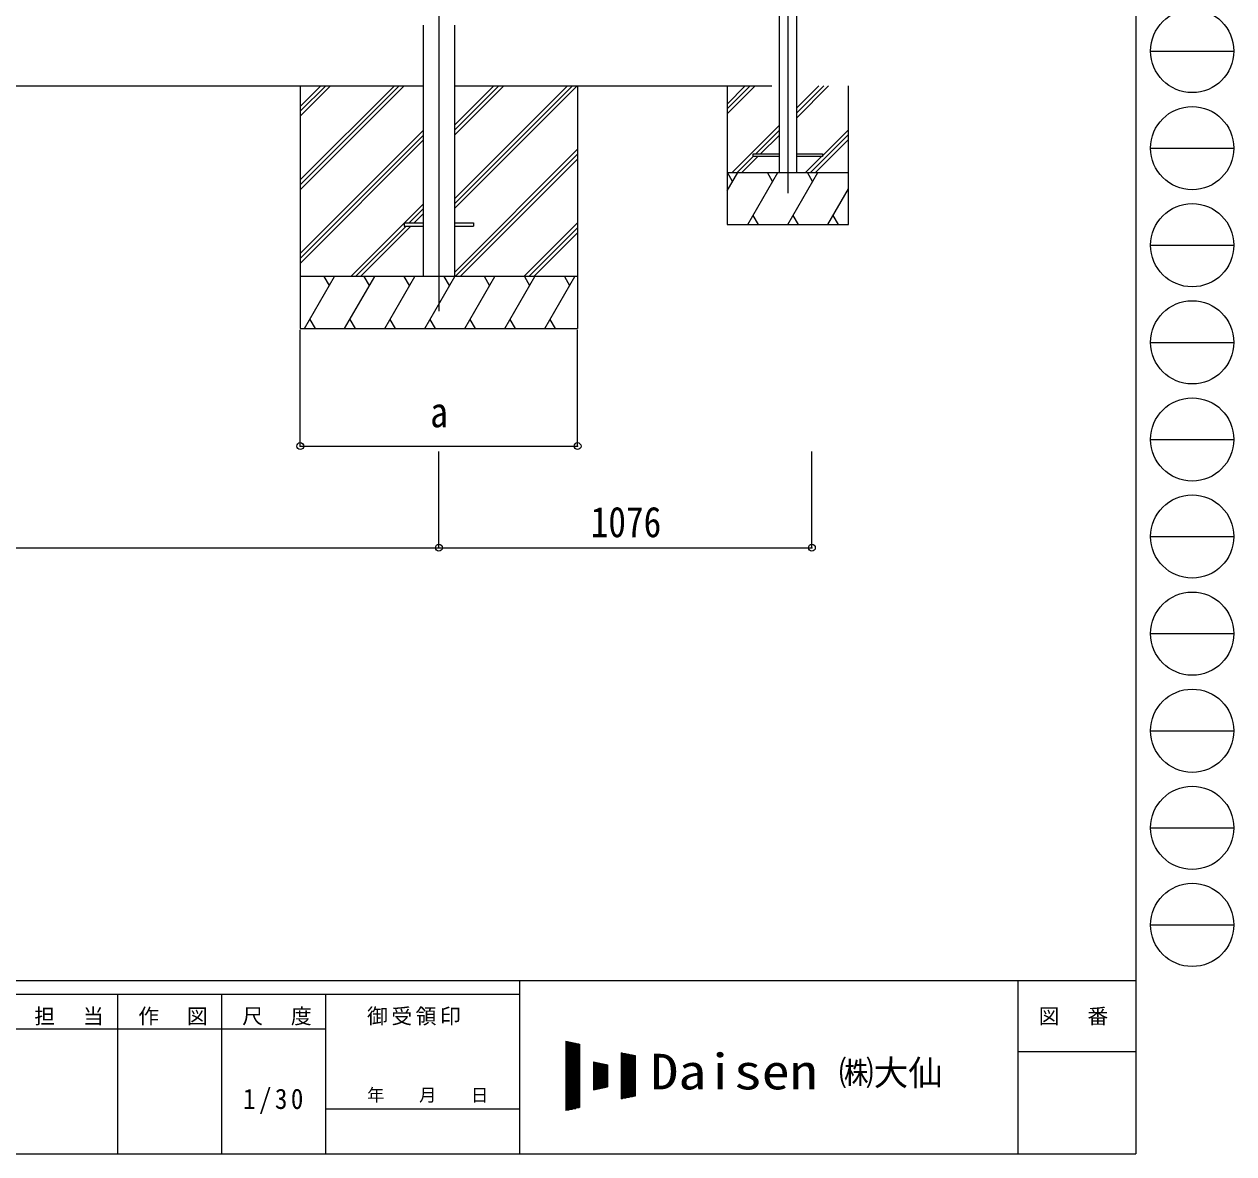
# Model space of a CAD drawing. Units: millimetres at full size; details may follow other scales. Extents: x -5590 to 5652, y -3902 to 3858.
# Drawn here: x 2163 to 5652, y -3902 to -644 of the extents above; entities that cross this region are included whole.
import ezdxf
from ezdxf.enums import TextEntityAlignment as Align

# ---------------------------------------------------------------- set-up
doc = ezdxf.new("R2010")
doc.units = ezdxf.units.MM
doc.header["$LTSCALE"] = 20
doc.header["$PDMODE"] = 32
doc.header["$PDSIZE"] = 20
for name, color, linetype, lineweight in [('0-0_0', 7, 'Continuous', 9), ('0-1_本体', 7, 'Continuous', 9), ('0-8_PARTS2', 2, 'Continuous', 9), ('0-A_寸法', 6, 'Continuous', 9), ('1-0_FRAME', 7, 'Continuous', 9), ('1-1_GLASS', 4, 'Continuous', 9), ('1-8', 2, 'Continuous', 9), ('F-0_240', 7, 'Continuous', 9)]:
    doc.layers.add(name, color=color, linetype=linetype, lineweight=lineweight)
doc.styles.add('ＭＳ ゴシック', font='')
doc.styles.get('ＭＳ ゴシック').set_extended_font_data('MS Gothic')

msp = doc.modelspace()

# ---------------------------------------------------------------- linework, layer by layer
at = {"layer": '0-0_0'}
for p, q in [((504.39, -822.04), (3313.99, -822.04)), ((2959.19, -822.04), (2959.19, -1522.04)), ((2959.19, -1093.54), (3230.69, -822.04)), ((2959.19, -1107.68), (3244.83, -822.04)), ((2959.19, -1121.82), (3258.97, -822.04)), ((2959.19, -881.41), (3018.56, -822.04)), ((2959.19, -895.55), (3032.7, -822.04)), ((2959.19, -909.69), (3046.84, -822.04)), ((3404.39, -822.04), (4320.19, -822.04)), ((3404.39, -1176.1), (3758.45, -822.04)), ((3404.39, -1147.81), (3730.17, -822.04)), ((3404.39, -1161.96), (3744.31, -822.04)), ((3404.39, -963.97), (3546.32, -822.04)), ((3404.39, -949.83), (3532.18, -822.04)), ((3404.39, -935.68), (3518.03, -822.04)), ((3759.19, -822.04), (3759.19, -1522.04)), ((2959.19, -1305.67), (3313.99, -950.87)), ((2959.19, -1319.81), (3313.99, -965.01)), ((2959.19, -1333.95), (3313.99, -979.16)), ((3404.39, -1359.95), (3759.19, -1005.15)), ((3406.44, -1372.04), (3759.19, -1019.29)), ((3420.58, -1372.04), (3759.19, -1033.43)), ((3104.95, -1372.04), (3313.99, -1163)), ((3273.59, -1217.54), (3313.99, -1177.15)), ((3287.74, -1217.54), (3313.99, -1191.29)), ((3604.43, -1372.04), (3759.19, -1217.28)), ((3119.09, -1372.04), (3264.59, -1226.54)), ((3133.24, -1372.04), (3278.74, -1226.54)), ((3618.57, -1372.04), (3759.19, -1231.42)), ((3632.71, -1372.04), (3759.19, -1245.56)), ((3759.19, -1372.04), (2959.19, -1372.04)), ((2971.89, -1522.04), (3058.49, -1372.04)), ((3043.49, -1398.02), (3028.49, -1372.04)), ((3087.36, -1522.04), (3173.96, -1372.04)), ((3158.96, -1398.02), (3143.96, -1372.04)), ((3202.83, -1522.04), (3289.43, -1372.04)), ((3274.43, -1398.02), (3259.43, -1372.04)), ((3318.3, -1522.04), (3404.9, -1372.04)), ((3389.9, -1398.02), (3374.9, -1372.04)), ((3433.77, -1522.04), (3520.37, -1372.04)), ((3505.37, -1398.02), (3490.37, -1372.04)), ((3549.24, -1522.04), (3635.84, -1372.04)), ((3605.84, -1372.04), (3620.84, -1398.02)), ((3664.71, -1522.04), (3751.31, -1372.04)), ((3721.31, -1372.04), (3736.31, -1398.02)), ((2986.89, -1496.06), (3001.89, -1522.04)), ((3102.36, -1496.06), (3117.36, -1522.04)), ((3217.83, -1496.06), (3232.83, -1522.04)), ((3333.3, -1496.06), (3348.3, -1522.04)), ((3448.77, -1496.06), (3463.77, -1522.04)), ((3564.24, -1496.06), (3579.24, -1522.04)), ((3679.71, -1496.06), (3694.71, -1522.04)), ((2959.19, -1522.04), (3759.19, -1522.04))]:
    msp.add_line(p, q, dxfattribs=at)
at = {"layer": '0-1_本体', "color": 4}
for p, q in [((3313.99, -647.04), (3313.99, -1372.04)), ((3404.39, -647.04), (3404.39, -1372.04)), ((3259.19, -1217.54), (3259.19, -1226.54)), ((3259.19, -1217.54), (3313.99, -1217.54)), ((3404.39, -1217.54), (3459.19, -1217.54)), ((3459.19, -1217.54), (3459.19, -1226.54)), ((3259.19, -1226.54), (3313.99, -1226.54)), ((3404.39, -1226.54), (3459.19, -1226.54))]:
    msp.add_line(p, q, dxfattribs=at)
at = {"layer": '0-8_PARTS2'}
msp.add_line((3359.19, 1277.96), (3359.19, -1472.04), dxfattribs=at)
at = {"layer": '0-A_寸法'}
for p, q in [((2959.19, -1861.06), (2959.19, -1525.97)), ((3759.19, -1861.06), (3759.19, -1525.97)), ((2959.19, -1861.06), (3759.19, -1861.06)), ((3359.19, -2154.04), (3359.19, -1876.88)), ((3359.19, -2154.04), (3359.19, -1876.88)), ((4435.19, -2154.04), (4435.19, -1876.88)), ((459.19, -2154.04), (3359.19, -2154.04)), ((3359.19, -2154.04), (4435.19, -2154.04))]:
    msp.add_line(p, q, dxfattribs=at)
for p in [(2959.19, -1861.06), (3759.19, -1861.06), (3359.19, -2154.04), (4435.19, -2154.04)]:
    msp.add_point(p, dxfattribs=at)
at = {"layer": '1-0_FRAME'}
for p, q in [((4190.69, -874.48), (4243.04, -822.14)), ((4190.69, -888.63), (4257.18, -822.14)), ((4190.69, -902.77), (4271.32, -822.14)), ((4190.69, -822.14), (4190.69, -1222.14)), ((4390.69, -914.9), (4483.45, -822.14)), ((4390.69, -900.76), (4469.31, -822.14)), ((4390.69, -886.62), (4455.17, -822.14)), ((4540.69, -1222.14), (4540.69, -822.14)), ((4205.17, -1072.14), (4340.69, -936.62)), ((4273.31, -1018.14), (4340.69, -950.76)), ((4287.45, -1018.14), (4340.69, -964.9)), ((4431.44, -1072.14), (4540.69, -962.89)), ((4445.58, -1072.14), (4540.69, -977.03)), ((4465.69, -1023.75), (4540.69, -948.75)), ((4219.31, -1072.14), (4265.69, -1025.76)), ((4233.45, -1072.14), (4279.45, -1026.14)), ((4417.3, -1072.14), (4463.3, -1026.14)), ((4190.69, -1125.25), (4221.35, -1072.14)), ((4190.69, -1072.14), (4540.69, -1072.14)), ((4206.35, -1098.12), (4191.35, -1072.14)), ((4250.22, -1222.14), (4336.82, -1072.14)), ((4321.82, -1098.12), (4306.82, -1072.14)), ((4365.69, -1222.14), (4452.29, -1072.14)), ((4437.29, -1098.12), (4422.29, -1072.14)), ((4481.16, -1222.14), (4540.69, -1119.03)), ((4265.22, -1196.16), (4280.22, -1222.14)), ((4380.69, -1196.16), (4395.69, -1222.14)), ((4496.16, -1196.16), (4511.16, -1222.14)), ((4190.69, -1222.14), (4540.69, -1222.14))]:
    msp.add_line(p, q, dxfattribs=at)
at = {"layer": '1-1_GLASS'}
for p, q in [((4340.69, 1058.07), (4340.69, -1072.14)), ((4390.69, 1058.07), (4390.69, -1072.14)), ((4340.69, -1026.14), (4265.69, -1026.14)), ((4390.69, -1018.14), (4465.69, -1018.14))]:
    msp.add_line(p, q, dxfattribs=at)
for points in [[(4265.69, -1026.14), (4265.69, -1018.14), (4340.69, -1018.14)], [(4465.69, -1018.14), (4465.69, -1026.14), (4390.69, -1026.14)]]:
    msp.add_lwpolyline(points, dxfattribs=at)
at = {"layer": '1-8'}
msp.add_line((4365.69, 1065.03), (4365.69, -1131.82), dxfattribs=at)
at = {"layer": 'F-0_240', "color": 5}
for p, q in [((5369.7, 3858.23), (5369.7, -3901.77)), ((-5590.3, -3401.77), (5369.7, -3401.77)), ((3591.86, -3401.77), (3591.86, -3901.77)), ((5029.7, -3401.77), (5029.7, -3901.77)), ((-5590.3, -3441.77), (3591.86, -3441.77)), ((2431.86, -3441.77), (2431.86, -3901.77)), ((2731.86, -3441.77), (2731.86, -3901.77)), ((3031.86, -3441.77), (3031.86, -3901.77)), ((1831.86, -3541.77), (3031.86, -3541.77)), ((5029.7, -3606.77), (5369.7, -3606.77)), ((3031.86, -3771.77), (3591.86, -3771.77)), ((-5590.3, -3901.77), (5369.7, -3901.77))]:
    msp.add_line(p, q, dxfattribs=at)
at = {"layer": 'F-0_240', "color": 4}
for p, q in [((5412.44, -721.77), (5652.44, -721.77)), ((5412.44, -1001.77), (5652.44, -1001.77)), ((5412.44, -1281.77), (5652.44, -1281.77)), ((5412.44, -1561.77), (5652.44, -1561.77)), ((5412.44, -1841.77), (5652.44, -1841.77)), ((5412.44, -2121.77), (5652.44, -2121.77)), ((5412.44, -2401.77), (5652.44, -2401.77)), ((5412.44, -2681.77), (5652.44, -2681.77)), ((5412.44, -2961.77), (5652.44, -2961.77)), ((5412.44, -3241.77), (5652.44, -3241.77))]:
    msp.add_line(p, q, dxfattribs=at)
at = {"layer": 'F-0_240'}
for p, q in [((3725.17, -3576.84), (3765.17, -3585.17)), ((3725.17, -3576.84), (3725.17, -3776.84)), ((3725.17, -3578.72), (3734.2, -3578.72)), ((3725.17, -3580.72), (3743.8, -3580.72)), ((3725.17, -3582.72), (3753.4, -3582.72)), ((3725.17, -3584.72), (3763, -3584.72)), ((3725.17, -3586.72), (3765.17, -3586.72)), ((3725.17, -3588.72), (3765.17, -3588.72)), ((3725.17, -3590.72), (3765.17, -3590.72)), ((3725.17, -3592.72), (3765.17, -3592.72)), ((3726.35, -3776.59), (3726.35, -3577.08)), ((3728.35, -3776.17), (3728.35, -3577.5)), ((3730.35, -3775.76), (3730.35, -3577.92)), ((3732.35, -3775.34), (3732.35, -3578.33)), ((3734.35, -3774.92), (3734.35, -3578.75)), ((3736.35, -3774.51), (3736.35, -3579.17)), ((3738.35, -3774.09), (3738.35, -3579.58)), ((3740.35, -3773.67), (3740.35, -3580)), ((3742.35, -3773.26), (3742.35, -3580.42)), ((3744.35, -3772.84), (3744.35, -3580.83)), ((3746.35, -3772.42), (3746.35, -3581.25)), ((3748.35, -3772.01), (3748.35, -3581.67)), ((3750.35, -3771.59), (3750.35, -3582.08)), ((3752.35, -3771.17), (3752.35, -3582.5)), ((3754.35, -3770.76), (3754.35, -3582.92)), ((3756.35, -3770.34), (3756.35, -3583.33)), ((3758.35, -3769.92), (3758.35, -3583.75)), ((3760.35, -3769.51), (3760.35, -3584.17)), ((3762.35, -3769.09), (3762.35, -3584.58)), ((3764.35, -3768.67), (3764.35, -3585)), ((3765.17, -3585.17), (3765.17, -3768.5)), ((3725.17, -3594.72), (3765.17, -3594.72)), ((3725.17, -3596.72), (3765.17, -3596.72)), ((3725.17, -3598.72), (3765.17, -3598.72)), ((3725.17, -3600.72), (3765.17, -3600.72)), ((3725.17, -3602.72), (3765.17, -3602.72)), ((3725.17, -3604.72), (3765.17, -3604.72)), ((3725.17, -3606.72), (3765.17, -3606.72)), ((3725.17, -3608.72), (3765.17, -3608.72)), ((3725.17, -3610.72), (3765.17, -3610.72)), ((3725.17, -3612.72), (3765.17, -3612.72)), ((3725.17, -3614.72), (3765.17, -3614.72)), ((3725.17, -3616.72), (3765.17, -3616.72)), ((3725.17, -3618.72), (3765.17, -3618.72)), ((3725.17, -3620.72), (3765.17, -3620.72)), ((3725.17, -3622.72), (3765.17, -3622.72)), ((3725.17, -3624.72), (3765.17, -3624.72)), ((3725.17, -3626.72), (3765.17, -3626.72)), ((3725.17, -3628.72), (3765.17, -3628.72)), ((3885.17, -3610.17), (3925.17, -3618.5)), ((3885.17, -3610.17), (3885.17, -3743.5)), ((3885.17, -3610.72), (3887.8, -3610.72)), ((3885.17, -3612.72), (3897.4, -3612.72)), ((3885.17, -3614.72), (3907, -3614.72)), ((3885.17, -3616.72), (3916.6, -3616.72)), ((3885.17, -3618.72), (3925.17, -3618.72)), ((3885.17, -3620.72), (3925.17, -3620.72)), ((3885.17, -3622.72), (3925.17, -3622.72)), ((3885.17, -3624.72), (3925.17, -3624.72)), ((3885.17, -3626.72), (3925.17, -3626.72)), ((3885.17, -3628.72), (3925.17, -3628.72)), ((3886.35, -3743.26), (3886.35, -3610.42)), ((3888.35, -3742.84), (3888.35, -3610.83)), ((3890.35, -3742.42), (3890.35, -3611.25)), ((3892.35, -3742.01), (3892.35, -3611.67)), ((3894.35, -3741.59), (3894.35, -3612.08)), ((3896.35, -3741.17), (3896.35, -3612.5)), ((3898.35, -3740.76), (3898.35, -3612.92)), ((3900.35, -3740.34), (3900.35, -3613.33)), ((3902.35, -3739.92), (3902.35, -3613.75)), ((3904.35, -3739.51), (3904.35, -3614.17)), ((3906.35, -3739.09), (3906.35, -3614.58)), ((3908.35, -3738.67), (3908.35, -3615)), ((3910.35, -3738.26), (3910.35, -3615.42)), ((3912.35, -3737.84), (3912.35, -3615.83)), ((3914.35, -3737.42), (3914.35, -3616.25)), ((3916.35, -3737.01), (3916.35, -3616.67)), ((3918.35, -3736.59), (3918.35, -3617.08)), ((3920.35, -3736.17), (3920.35, -3617.5)), ((3922.35, -3735.76), (3922.35, -3617.92)), ((3924.35, -3735.34), (3924.35, -3618.33)), ((3925.17, -3618.5), (3925.17, -3735.17)), ((3725.17, -3630.72), (3765.17, -3630.72)), ((3725.17, -3632.72), (3765.17, -3632.72)), ((3725.17, -3634.72), (3765.17, -3634.72)), ((3725.17, -3636.72), (3765.17, -3636.72)), ((3725.17, -3638.72), (3765.17, -3638.72)), ((3725.17, -3640.72), (3765.17, -3640.72)), ((3725.17, -3642.72), (3765.17, -3642.72)), ((3725.17, -3644.72), (3765.17, -3644.72)), ((3725.17, -3646.72), (3765.17, -3646.72)), ((3725.17, -3648.72), (3765.17, -3648.72)), ((3725.17, -3650.72), (3765.17, -3650.72)), ((3725.17, -3652.72), (3765.17, -3652.72)), ((3725.17, -3654.72), (3765.17, -3654.72)), ((3725.17, -3656.72), (3765.17, -3656.72)), ((3725.17, -3658.72), (3765.17, -3658.72)), ((3725.17, -3660.72), (3765.17, -3660.72)), ((3725.17, -3662.72), (3765.17, -3662.72)), ((3805.17, -3636.84), (3845.17, -3645.17)), ((3805.17, -3636.84), (3805.17, -3716.84)), ((3805.17, -3638.72), (3814.2, -3638.72)), ((3805.17, -3640.72), (3823.8, -3640.72)), ((3805.17, -3642.72), (3833.4, -3642.72)), ((3805.17, -3644.72), (3843, -3644.72)), ((3805.17, -3646.72), (3845.17, -3646.72)), ((3805.17, -3648.72), (3845.17, -3648.72)), ((3805.17, -3650.72), (3845.17, -3650.72)), ((3805.17, -3652.72), (3845.17, -3652.72)), ((3805.17, -3654.72), (3845.17, -3654.72)), ((3805.17, -3656.72), (3845.17, -3656.72)), ((3805.17, -3658.72), (3845.17, -3658.72)), ((3805.17, -3660.72), (3845.17, -3660.72)), ((3805.17, -3662.72), (3845.17, -3662.72)), ((3806.35, -3716.59), (3806.35, -3637.08)), ((3808.35, -3716.17), (3808.35, -3637.5)), ((3810.35, -3715.76), (3810.35, -3637.92)), ((3812.35, -3715.34), (3812.35, -3638.33)), ((3814.35, -3714.92), (3814.35, -3638.75)), ((3816.35, -3714.51), (3816.35, -3639.17)), ((3818.35, -3714.09), (3818.35, -3639.58)), ((3820.35, -3713.67), (3820.35, -3640)), ((3822.35, -3713.26), (3822.35, -3640.42)), ((3824.35, -3712.84), (3824.35, -3640.83)), ((3826.35, -3712.42), (3826.35, -3641.25)), ((3828.35, -3712.01), (3828.35, -3641.67)), ((3830.35, -3711.59), (3830.35, -3642.08)), ((3832.35, -3711.17), (3832.35, -3642.5)), ((3834.35, -3710.76), (3834.35, -3642.92)), ((3836.35, -3710.34), (3836.35, -3643.33)), ((3838.35, -3709.92), (3838.35, -3643.75)), ((3840.35, -3709.51), (3840.35, -3644.17)), ((3842.35, -3709.09), (3842.35, -3644.58)), ((3844.35, -3708.67), (3844.35, -3645)), ((3845.17, -3645.17), (3845.17, -3708.5)), ((3885.17, -3630.72), (3925.17, -3630.72)), ((3885.17, -3632.72), (3925.17, -3632.72)), ((3885.17, -3634.72), (3925.17, -3634.72)), ((3885.17, -3636.72), (3925.17, -3636.72)), ((3885.17, -3638.72), (3925.17, -3638.72)), ((3885.17, -3640.72), (3925.17, -3640.72)), ((3885.17, -3642.72), (3925.17, -3642.72)), ((3885.17, -3644.72), (3925.17, -3644.72)), ((3885.17, -3646.72), (3925.17, -3646.72)), ((3885.17, -3648.72), (3925.17, -3648.72)), ((3885.17, -3650.72), (3925.17, -3650.72)), ((3885.17, -3652.72), (3925.17, -3652.72)), ((3885.17, -3654.72), (3925.17, -3654.72)), ((3885.17, -3656.72), (3925.17, -3656.72)), ((3885.17, -3658.72), (3925.17, -3658.72)), ((3885.17, -3660.72), (3925.17, -3660.72)), ((3885.17, -3662.72), (3925.17, -3662.72)), ((3725.17, -3664.72), (3765.17, -3664.72)), ((3725.17, -3666.72), (3765.17, -3666.72)), ((3725.17, -3668.72), (3765.17, -3668.72)), ((3725.17, -3670.72), (3765.17, -3670.72)), ((3725.17, -3672.72), (3765.17, -3672.72)), ((3725.17, -3674.72), (3765.17, -3674.72)), ((3725.17, -3676.72), (3765.17, -3676.72)), ((3725.17, -3678.72), (3765.17, -3678.72)), ((3725.17, -3680.72), (3765.17, -3680.72)), ((3725.17, -3682.72), (3765.17, -3682.72)), ((3725.17, -3684.72), (3765.17, -3684.72)), ((3725.17, -3686.72), (3765.17, -3686.72)), ((3725.17, -3688.72), (3765.17, -3688.72)), ((3725.17, -3690.72), (3765.17, -3690.72)), ((3725.17, -3692.72), (3765.17, -3692.72)), ((3725.17, -3694.72), (3765.17, -3694.72)), ((3725.17, -3696.72), (3765.17, -3696.72)), ((3725.17, -3698.72), (3765.17, -3698.72)), ((3805.17, -3664.72), (3845.17, -3664.72)), ((3805.17, -3666.72), (3845.17, -3666.72)), ((3805.17, -3668.72), (3845.17, -3668.72)), ((3805.17, -3670.72), (3845.17, -3670.72)), ((3805.17, -3672.72), (3845.17, -3672.72)), ((3805.17, -3674.72), (3845.17, -3674.72)), ((3805.17, -3676.72), (3845.17, -3676.72)), ((3805.17, -3678.72), (3845.17, -3678.72)), ((3805.17, -3680.72), (3845.17, -3680.72)), ((3805.17, -3682.72), (3845.17, -3682.72)), ((3805.17, -3684.72), (3845.17, -3684.72)), ((3805.17, -3686.72), (3845.17, -3686.72)), ((3805.17, -3688.72), (3845.17, -3688.72)), ((3805.17, -3690.72), (3845.17, -3690.72)), ((3805.17, -3692.72), (3845.17, -3692.72)), ((3805.17, -3694.72), (3845.17, -3694.72)), ((3805.17, -3696.72), (3845.17, -3696.72)), ((3805.17, -3698.72), (3845.17, -3698.72)), ((3885.17, -3664.72), (3925.17, -3664.72)), ((3885.17, -3666.72), (3925.17, -3666.72)), ((3885.17, -3668.72), (3925.17, -3668.72)), ((3885.17, -3670.72), (3925.17, -3670.72)), ((3885.17, -3672.72), (3925.17, -3672.72)), ((3885.17, -3674.72), (3925.17, -3674.72)), ((3885.17, -3676.72), (3925.17, -3676.72)), ((3885.17, -3678.72), (3925.17, -3678.72)), ((3885.17, -3680.72), (3925.17, -3680.72)), ((3885.17, -3682.72), (3925.17, -3682.72)), ((3885.17, -3684.72), (3925.17, -3684.72)), ((3885.17, -3686.72), (3925.17, -3686.72)), ((3885.17, -3688.72), (3925.17, -3688.72)), ((3885.17, -3690.72), (3925.17, -3690.72)), ((3885.17, -3692.72), (3925.17, -3692.72)), ((3885.17, -3694.72), (3925.17, -3694.72)), ((3885.17, -3696.72), (3925.17, -3696.72)), ((3885.17, -3698.72), (3925.17, -3698.72)), ((3725.17, -3700.72), (3765.17, -3700.72)), ((3725.17, -3702.72), (3765.17, -3702.72)), ((3725.17, -3704.72), (3765.17, -3704.72)), ((3725.17, -3706.72), (3765.17, -3706.72)), ((3725.17, -3708.72), (3765.17, -3708.72)), ((3725.17, -3710.72), (3765.17, -3710.72)), ((3725.17, -3712.72), (3765.17, -3712.72)), ((3725.17, -3714.72), (3765.17, -3714.72)), ((3725.17, -3716.72), (3765.17, -3716.72)), ((3725.17, -3718.72), (3765.17, -3718.72)), ((3725.17, -3720.72), (3765.17, -3720.72)), ((3725.17, -3722.72), (3765.17, -3722.72)), ((3725.17, -3724.72), (3765.17, -3724.72)), ((3725.17, -3726.72), (3765.17, -3726.72)), ((3725.17, -3728.72), (3765.17, -3728.72)), ((3725.17, -3730.72), (3765.17, -3730.72)), ((3725.17, -3732.72), (3765.17, -3732.72)), ((3805.17, -3700.72), (3845.17, -3700.72)), ((3805.17, -3702.72), (3845.17, -3702.72)), ((3805.17, -3704.72), (3845.17, -3704.72)), ((3805.17, -3706.72), (3845.17, -3706.72)), ((3805.17, -3716.84), (3845.17, -3708.5)), ((3805.17, -3708.72), (3844.13, -3708.72)), ((3805.17, -3710.72), (3834.53, -3710.72)), ((3805.17, -3712.72), (3824.93, -3712.72)), ((3805.17, -3714.72), (3815.33, -3714.72)), ((3805.17, -3716.72), (3805.73, -3716.72)), ((3885.17, -3700.72), (3925.17, -3700.72)), ((3885.17, -3702.72), (3925.17, -3702.72)), ((3885.17, -3704.72), (3925.17, -3704.72)), ((3885.17, -3706.72), (3925.17, -3706.72)), ((3885.17, -3708.72), (3925.17, -3708.72)), ((3885.17, -3710.72), (3925.17, -3710.72)), ((3885.17, -3712.72), (3925.17, -3712.72)), ((3885.17, -3714.72), (3925.17, -3714.72)), ((3885.17, -3716.72), (3925.17, -3716.72)), ((3885.17, -3718.72), (3925.17, -3718.72)), ((3885.17, -3720.72), (3925.17, -3720.72)), ((3885.17, -3722.72), (3925.17, -3722.72)), ((3885.17, -3724.72), (3925.17, -3724.72)), ((3885.17, -3726.72), (3925.17, -3726.72)), ((3885.17, -3728.72), (3925.17, -3728.72)), ((3885.17, -3730.72), (3925.17, -3730.72)), ((3885.17, -3732.72), (3925.17, -3732.72)), ((3725.17, -3734.72), (3765.17, -3734.72)), ((3725.17, -3736.72), (3765.17, -3736.72)), ((3725.17, -3738.72), (3765.17, -3738.72)), ((3725.17, -3740.72), (3765.17, -3740.72)), ((3725.17, -3742.72), (3765.17, -3742.72)), ((3725.17, -3744.72), (3765.17, -3744.72)), ((3725.17, -3746.72), (3765.17, -3746.72)), ((3725.17, -3748.72), (3765.17, -3748.72)), ((3725.17, -3750.72), (3765.17, -3750.72)), ((3725.17, -3752.72), (3765.17, -3752.72)), ((3725.17, -3754.72), (3765.17, -3754.72)), ((3725.17, -3756.72), (3765.17, -3756.72)), ((3725.17, -3758.72), (3765.17, -3758.72)), ((3725.17, -3760.72), (3765.17, -3760.72)), ((3725.17, -3762.72), (3765.17, -3762.72)), ((3725.17, -3764.72), (3765.17, -3764.72)), ((3725.17, -3766.72), (3765.17, -3766.72)), ((3765.17, -3768.5), (3725.17, -3776.84)), ((3725.17, -3768.72), (3764.13, -3768.72)), ((3885.17, -3734.72), (3925.17, -3734.72)), ((3925.17, -3735.17), (3885.17, -3743.5)), ((3885.17, -3736.72), (3917.73, -3736.72)), ((3885.17, -3738.72), (3908.13, -3738.72)), ((3885.17, -3740.72), (3898.53, -3740.72)), ((3885.17, -3742.72), (3888.93, -3742.72)), ((3725.17, -3770.72), (3754.53, -3770.72)), ((3725.17, -3772.72), (3744.93, -3772.72)), ((3725.17, -3774.72), (3735.33, -3774.72)), ((3725.17, -3776.72), (3725.73, -3776.72))]:
    msp.add_line(p, q, dxfattribs=at)
at = {"layer": 'F-0_240', "color": 4}
for centre in [(5532.44, -721.77), (5532.44, -1001.77), (5532.44, -1281.77), (5532.44, -1561.77), (5532.44, -1841.77), (5532.44, -2121.77), (5532.44, -2401.77), (5532.44, -2681.77), (5532.44, -2961.77), (5532.44, -3241.77)]:
    msp.add_circle(centre, 120, dxfattribs=at)

# ---------------------------------------------------------------- texts
at = {"layer": '0-A_寸法', "color": 7, "style": 'ＭＳ ゴシック', "width": 0.85}
for s, p in [('a', (3334.19, -1833.06)), ('1076', (3797.19, -2150.04))]:
    msp.add_text(s, height=87.98, dxfattribs=at).set_placement(p, align=Align.BOTTOM_LEFT)
at = {"layer": 'F-0_240', "style": 'ＭＳ ゴシック', "width": 1.15}
msp.add_text('Daisen', height=102.6, dxfattribs=at).set_placement((3969.74, -3746.84), align=Align.BOTTOM_LEFT)
at = {"layer": 'F-0_240', "style": 'ＭＳ ゴシック'}
for s, height, p in [('㈱大仙\u3000', 73.31, (4513.34, -3726.84)), ('年\u3000\u3000月\u3000\u3000日', 36.66, (3151.86, -3761.77))]:
    msp.add_text(s, height=height, dxfattribs=at).set_placement(p, align=Align.BOTTOM_LEFT)
at = {"layer": 'F-0_240', "attachment_point": 7, "style": 'ＭＳ ゴシック'}
for s, insert, char_height in [('\\T1.17;担\u3000当', (2191.86, -3531.77), 43.99), ('\\T1.17;作\u3000図', (2491.86, -3531.77), 43.99), ('\\T1.17;尺\u3000度', (2791.86, -3531.77), 43.99), ('\\T1.17;御受領印', (3151.86, -3531.77), 43.99), ('\\T1.17;図\u3000番', (5089.69, -3531.77), 43.99), ('\\T1.28;\\W0.9;1/30', (2794.36, -3786.77), 58.65)]:
    msp.add_mtext(s, dxfattribs=dict(at, insert=insert, char_height=char_height))

doc.saveas('drawing.dxf')
